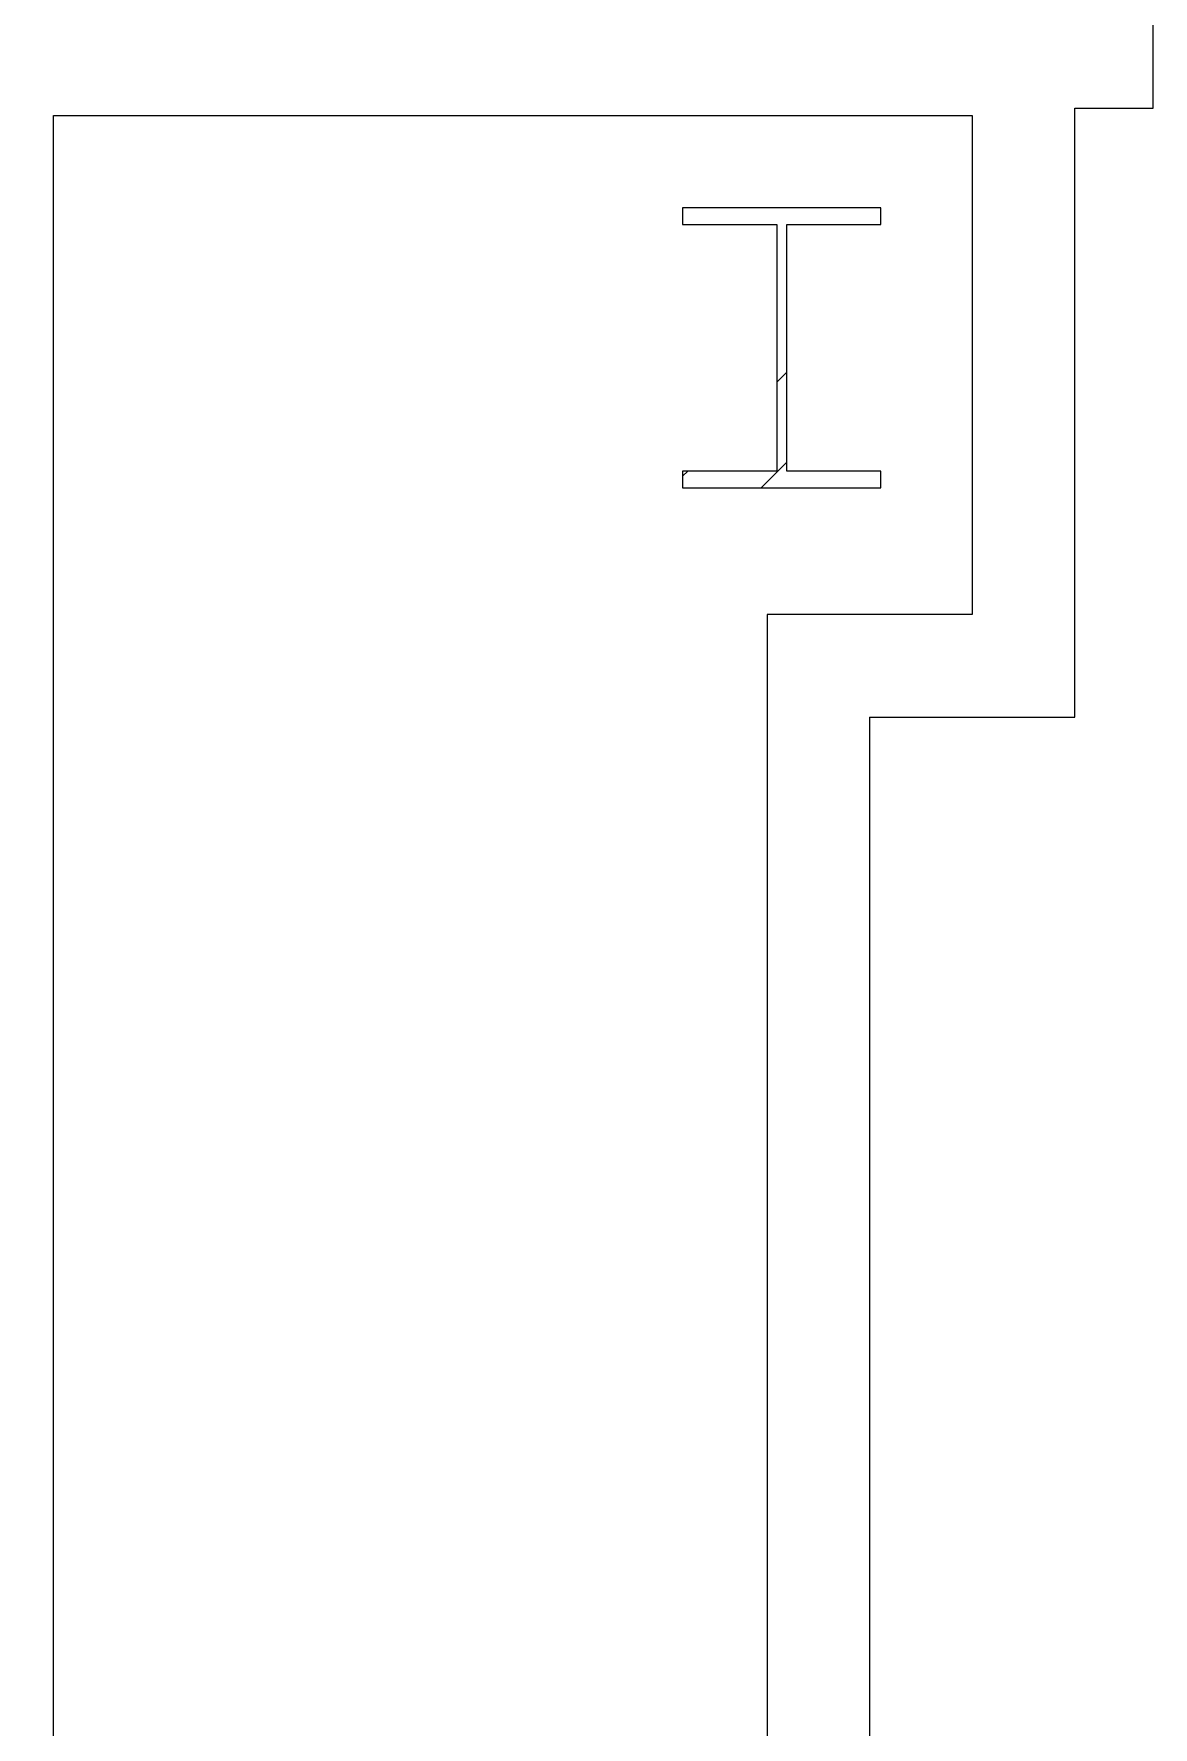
# Model space of a CAD drawing. Header units: inches. Extents: x -60 to 5673, y -29 to 4299.
# Drawn here: x 1954.8 to 2012.1, y 3292.6 to 3379.1 of the extents above; entities that cross this region are included whole.
import ezdxf

# ---------------------------------------------------------------- set-up
doc = ezdxf.new("R2010")
doc.units = ezdxf.units.IN
doc.header["$LTSCALE"] = 96
doc.header["$MEASUREMENT"] = 0
doc.layers.add('A-COLS', color=5, linetype='Continuous')
doc.layers.add('A-WALL-FULL', color=6, linetype='Continuous')
doc.layers.add('AE-113$0$A-WALL-PATT', color=2, linetype='Continuous', lineweight=9)
pattern_1 = [(0, (0, 0), (30.72, 7.68), [1.267, -21.773, 1.267, -21.773, -122.88]), (0, (0, 0), (30.72, 7.68), [-46.08, 1.267, -44.813, 1.267, -21.773, -53.76]), (0, (0, 0), (30.72, 7.68), [-115.2, 1.267, -14.093, 1.267, -37.133]), (120, (11.52, 3.84), (-22.011075, 22.7643), [1.267, -21.773, 1.267, -21.773, -122.88]), (120, (11.52, 3.84), (-22.011075, 22.7643), [-46.08, 1.267, -44.813, 1.267, -21.773, -53.76]), (120, (11.52, 3.84), (-22.011075, 22.7643), [-115.2, 1.267, -14.093, 1.267, -37.133]), (240, (15.36, 19.2), (-8.708925, -30.4443), [1.267, -21.773, 1.267, -21.773, -122.88]), (240, (15.36, 19.2), (-8.708925, -30.4443), [-46.08, 1.267, -44.813, 1.267, -21.773, -53.76]), (240, (15.36, 19.2), (-8.708925, -30.4443), [-115.2, 1.267, -14.093, 1.267, -37.133])]

msp = doc.modelspace()

# ---------------------------------------------------------------- hatches: boundary and pattern name
at = {"layer": 'A-COLS'}
h = msp.add_hatch(dxfattribs=at)
h.set_pattern_fill('FP_35', color=256, style=0, pattern_type=2)
h.set_pattern_definition([(45, (-0.0003, 0.0002), (-9.503515, 9.503515), []), (45, (-0.0003, 14.4), (-9.503515, 9.503515), [])])
h.paths.add_polyline_path([(1990.525, 3355.923), (1998.142, 3355.923), (1998.142, 3356.778), (1993.334, 3356.778), (1993.334, 3369.376), (1998.142, 3369.376), (1998.142, 3370.231), (1988.013, 3370.231), (1988.013, 3369.376), (1992.822, 3369.376), (1992.822, 3356.778), (1988.013, 3356.778), (1988.013, 3355.923)], flags=0)
at = {"layer": 'AE-113$0$A-WALL-PATT', "lineweight": 9}
h = msp.add_hatch(dxfattribs=at)
h.set_pattern_fill('FP_1', color=256, style=0, pattern_type=2)
h.set_pattern_definition(pattern_1)
h.paths.add_polyline_path([(2007.453, 3344.202), (2008.078, 3344.202), (2008.078, 3379.577), (2007.453, 3379.577), (2007.453, 3344.827)], flags=0)
h = msp.add_hatch(dxfattribs=at)
h.set_pattern_fill('FP_125', color=256, angle=-270, style=0, pattern_type=2)
h.set_pattern_definition([(270, (153807.04, -75728.76), (120, 6e-13), [96, 0, 0, 0]), (270, (153807.04, -75741.25), (120, 6e-13), [96, 0, 0, 0]), (270, (153807.04, -75743.25), (120, 6e-13), [96, 0, 0, 0]), (270, (153807.04, -75745.25), (120, 6e-13), [96, 0, 0, 0]), (270, (153807.04, -75747.25), (120, 6e-13), [96, 0, 0, 0]), (270, (153807.04, -75749.25), (120, 6e-13), [96, 0, 0, 0]), (270, (153807.04, -75751.25), (120, 6e-13), [96, 0, 0, 0]), (270, (153807.04, -75742.25), (120, 6e-13), [96, 0, 0, 0]), (270, (153807.04, -75744.25), (120, 6e-13), [96, 0, 0, 0]), (270, (153807.04, -75746.25), (120, 6e-13), [96, 0, 0, 0]), (270, (153807.04, -75748.25), (120, 6e-13), [96, 0, 0, 0]), (270, (153807.04, -75750.25), (120, 6e-13), [96, 0, 0, 0]), (270, (153807.04, -75752.25), (120, 6e-13), [96, 0, 0, 0]), (270, (153807.04, -75741.76), (120, 6e-13), [96, 0, 0, 0]), (270, (153807.04, -75743.76), (120, 6e-13), [96, 0, 0, 0]), (270, (153807.04, -75745.76), (120, 6e-13), [96, 0, 0, 0]), (270, (153807.04, -75747.76), (120, 6e-13), [96, 0, 0, 0]), (270, (153807.04, -75749.76), (120, 6e-13), [96, 0, 0, 0]), (270, (153807.04, -75751.76), (120, 6e-13), [96, 0, 0, 0]), (270, (153807.04, -75740.76), (120, 6e-13), [96, 0, 0, 0]), (270, (153807.04, -75742.76), (120, 6e-13), [96, 0, 0, 0]), (270, (153807.04, -75744.76), (120, 6e-13), [96, 0, 0, 0]), (270, (153807.04, -75746.76), (120, 6e-13), [96, 0, 0, 0]), (270, (153807.04, -75748.76), (120, 6e-13), [96, 0, 0, 0]), (270, (153807.04, -75750.76), (120, 6e-13), [96, 0, 0, 0]), (270, (153807.04, -75752.76), (120, 6e-13), [96, 0, 0, 0]), (270, (153807.04, -75765.25), (120, 6e-13), [96, 0, 0, 0]), (270, (153807.04, -75767.25), (120, 6e-13), [96, 0, 0, 0]), (270, (153807.04, -75769.25), (120, 6e-13), [96, 0, 0, 0]), (270, (153807.04, -75771.25), (120, 6e-13), [96, 0, 0, 0]), (270, (153807.04, -75773.25), (120, 6e-13), [96, 0, 0, 0]), (270, (153807.04, -75775.25), (120, 6e-13), [96, 0, 0, 0]), (270, (153807.04, -75789.25), (120, 6e-13), [96, 0, 0, 0]), (270, (153807.04, -75791.25), (120, 6e-13), [96, 0, 0, 0]), (270, (153807.04, -75793.25), (120, 6e-13), [96, 0, 0, 0]), (270, (153807.04, -75795.25), (120, 6e-13), [96, 0, 0, 0]), (270, (153807.04, -75797.25), (120, 6e-13), [96, 0, 0, 0]), (270, (153807.04, -75799.25), (120, 6e-13), [96, 0, 0, 0]), (270, (153807.04, -75801.25), (120, 6e-13), [96, 0, 0, 0]), (270, (153807.04, -75803.25), (120, 6e-13), [96, 0, 0, 0]), (270, (153807.04, -75805.25), (120, 6e-13), [96, 0, 0, 0]), (270, (153807.04, -75807.25), (120, 6e-13), [96, 0, 0, 0]), (270, (153807.04, -75809.25), (120, 6e-13), [96, 0, 0, 0]), (270, (153807.04, -75811.25), (120, 6e-13), [96, 0, 0, 0]), (270, (153807.04, -75813.25), (120, 6e-13), [96, 0, 0, 0]), (270, (153807.04, -75815.25), (120, 6e-13), [96, 0, 0, 0]), (270, (153807.04, -75817.25), (120, 6e-13), [96, 0, 0, 0]), (270, (153807.04, -75819.25), (120, 6e-13), [96, 0, 0, 0]), (270, (153807.04, -75821.25), (120, 6e-13), [96, 0, 0, 0]), (270, (153807.04, -75823.25), (120, 6e-13), [96, 0, 0, 0]), (270, (153807.04, -75825.25), (120, 6e-13), [96, 0, 0, 0]), (270, (153807.04, -75827.25), (120, 6e-13), [96, 0, 0, 0]), (270, (153807.04, -75829.25), (120, 6e-13), [96, 0, 0, 0]), (270, (153807.04, -75831.25), (120, 6e-13), [96, 0, 0, 0]), (270, (153807.04, -75833.25), (120, 6e-13), [96, 0, 0, 0]), (270, (153807.04, -75835.25), (120, 6e-13), [96, 0, 0, 0]), (270, (153807.04, -75837.25), (120, 6e-13), [96, 0, 0, 0]), (270, (153807.04, -75839.25), (120, 6e-13), [96, 0, 0, 0]), (270, (153807.04, -75841.25), (120, 6e-13), [96, 0, 0, 0]), (270, (153807.04, -75843.25), (120, 6e-13), [96, 0, 0, 0]), (270, (153807.04, -75845.25), (120, 6e-13), [96, 0, 0, 0]), (270, (153807.04, -75847.25), (120, 6e-13), [96, 0, 0, 0]), (270, (153807.04, -75766.25), (120, 6e-13), [96, 0, 0, 0]), (270, (153807.04, -75768.25), (120, 6e-13), [96, 0, 0, 0]), (270, (153807.04, -75770.25), (120, 6e-13), [96, 0, 0, 0]), (270, (153807.04, -75772.25), (120, 6e-13), [96, 0, 0, 0]), (270, (153807.04, -75774.25), (120, 6e-13), [96, 0, 0, 0]), (270, (153807.04, -75776.25), (120, 6e-13), [96, 0, 0, 0]), (270, (153807.04, -75790.25), (120, 6e-13), [96, 0, 0, 0]), (270, (153807.04, -75792.25), (120, 6e-13), [96, 0, 0, 0]), (270, (153807.04, -75794.25), (120, 6e-13), [96, 0, 0, 0]), (270, (153807.04, -75796.25), (120, 6e-13), [96, 0, 0, 0]), (270, (153807.04, -75798.25), (120, 6e-13), [96, 0, 0, 0]), (270, (153807.04, -75800.25), (120, 6e-13), [96, 0, 0, 0]), (270, (153807.04, -75802.25), (120, 6e-13), [96, 0, 0, 0]), (270, (153807.04, -75804.25), (120, 6e-13), [96, 0, 0, 0]), (270, (153807.04, -75806.25), (120, 6e-13), [96, 0, 0, 0]), (270, (153807.04, -75808.25), (120, 6e-13), [96, 0, 0, 0]), (270, (153807.04, -75810.25), (120, 6e-13), [96, 0, 0, 0]), (270, (153807.04, -75812.25), (120, 6e-13), [96, 0, 0, 0]), (270, (153807.04, -75814.25), (120, 6e-13), [96, 0, 0, 0]), (270, (153807.04, -75816.25), (120, 6e-13), [96, 0, 0, 0]), (270, (153807.04, -75818.25), (120, 6e-13), [96, 0, 0, 0]), (270, (153807.04, -75820.25), (120, 6e-13), [96, 0, 0, 0]), (270, (153807.04, -75822.25), (120, 6e-13), [96, 0, 0, 0]), (270, (153807.04, -75824.25), (120, 6e-13), [96, 0, 0, 0]), (270, (153807.04, -75826.25), (120, 6e-13), [96, 0, 0, 0]), (270, (153807.04, -75828.25), (120, 6e-13), [96, 0, 0, 0]), (270, (153807.04, -75830.25), (120, 6e-13), [96, 0, 0, 0]), (270, (153807.04, -75832.25), (120, 6e-13), [96, 0, 0, 0]), (270, (153807.04, -75834.25), (120, 6e-13), [96, 0, 0, 0]), (270, (153807.04, -75836.25), (120, 6e-13), [96, 0, 0, 0]), (270, (153807.04, -75838.25), (120, 6e-13), [96, 0, 0, 0]), (270, (153807.04, -75840.25), (120, 6e-13), [96, 0, 0, 0]), (270, (153807.04, -75842.25), (120, 6e-13), [96, 0, 0, 0]), (270, (153807.04, -75844.25), (120, 6e-13), [96, 0, 0, 0]), (270, (153807.04, -75846.25), (120, 6e-13), [96, 0, 0, 0]), (270, (153807.04, -75848.25), (120, 6e-13), [96, 0, 0, 0]), (270, (153807.04, -75765.76), (120, 6e-13), [96, 0, 0, 0]), (270, (153807.04, -75767.76), (120, 6e-13), [96, 0, 0, 0]), (270, (153807.04, -75769.76), (120, 6e-13), [96, 0, 0, 0]), (270, (153807.04, -75771.76), (120, 6e-13), [96, 0, 0, 0]), (270, (153807.04, -75773.76), (120, 6e-13), [96, 0, 0, 0]), (270, (153807.04, -75775.76), (120, 6e-13), [96, 0, 0, 0]), (270, (153807.04, -75789.76), (120, 6e-13), [96, 0, 0, 0]), (270, (153807.04, -75791.76), (120, 6e-13), [96, 0, 0, 0]), (270, (153807.04, -75793.76), (120, 6e-13), [96, 0, 0, 0]), (270, (153807.04, -75795.76), (120, 6e-13), [96, 0, 0, 0]), (270, (153807.04, -75797.76), (120, 6e-13), [96, 0, 0, 0]), (270, (153807.04, -75799.76), (120, 6e-13), [96, 0, 0, 0]), (270, (153807.04, -75801.76), (120, 6e-13), [96, 0, 0, 0]), (270, (153807.04, -75803.76), (120, 6e-13), [96, 0, 0, 0]), (270, (153807.04, -75805.76), (120, 6e-13), [96, 0, 0, 0]), (270, (153807.04, -75807.76), (120, 6e-13), [96, 0, 0, 0]), (270, (153807.04, -75809.76), (120, 6e-13), [96, 0, 0, 0]), (270, (153807.04, -75811.76), (120, 6e-13), [96, 0, 0, 0]), (270, (153807.04, -75813.76), (120, 6e-13), [96, 0, 0, 0]), (270, (153807.04, -75815.76), (120, 6e-13), [96, 0, 0, 0]), (270, (153807.04, -75817.76), (120, 6e-13), [96, 0, 0, 0]), (270, (153807.04, -75819.76), (120, 6e-13), [96, 0, 0, 0]), (270, (153807.04, -75821.76), (120, 6e-13), [96, 0, 0, 0]), (270, (153807.04, -75823.76), (120, 6e-13), [96, 0, 0, 0]), (270, (153807.04, -75825.76), (120, 6e-13), [96, 0, 0, 0]), (270, (153807.04, -75827.76), (120, 6e-13), [96, 0, 0, 0]), (270, (153807.04, -75829.76), (120, 6e-13), [96, 0, 0, 0]), (270, (153807.04, -75831.76), (120, 6e-13), [96, 0, 0, 0]), (270, (153807.04, -75833.76), (120, 6e-13), [96, 0, 0, 0]), (270, (153807.04, -75835.76), (120, 6e-13), [96, 0, 0, 0]), (270, (153807.04, -75837.76), (120, 6e-13), [96, 0, 0, 0]), (270, (153807.04, -75839.76), (120, 6e-13), [96, 0, 0, 0]), (270, (153807.04, -75841.76), (120, 6e-13), [96, 0, 0, 0]), (270, (153807.04, -75843.76), (120, 6e-13), [96, 0, 0, 0]), (270, (153807.04, -75845.76), (120, 6e-13), [96, 0, 0, 0]), (270, (153807.04, -75847.76), (120, 6e-13), [96, 0, 0, 0]), (270, (153807.04, -75764.76), (120, 6e-13), [96, 0, 0, 0]), (270, (153807.04, -75766.76), (120, 6e-13), [96, 0, 0, 0]), (270, (153807.04, -75768.76), (120, 6e-13), [96, 0, 0, 0]), (270, (153807.04, -75770.76), (120, 6e-13), [96, 0, 0, 0]), (270, (153807.04, -75772.76), (120, 6e-13), [96, 0, 0, 0]), (270, (153807.04, -75774.76), (120, 6e-13), [96, 0, 0, 0]), (270, (153807.04, -75776.76), (120, 6e-13), [96, 0, 0, 0]), (270, (153807.04, -75788.76), (120, 6e-13), [96, 0, 0, 0]), (270, (153807.04, -75790.76), (120, 6e-13), [96, 0, 0, 0]), (270, (153807.04, -75792.76), (120, 6e-13), [96, 0, 0, 0]), (270, (153807.04, -75794.76), (120, 6e-13), [96, 0, 0, 0]), (270, (153807.04, -75796.76), (120, 6e-13), [96, 0, 0, 0]), (270, (153807.04, -75798.76), (120, 6e-13), [96, 0, 0, 0]), (270, (153807.04, -75800.76), (120, 6e-13), [96, 0, 0, 0]), (270, (153807.04, -75802.76), (120, 6e-13), [96, 0, 0, 0]), (270, (153807.04, -75804.76), (120, 6e-13), [96, 0, 0, 0]), (270, (153807.04, -75806.76), (120, 6e-13), [96, 0, 0, 0]), (270, (153807.04, -75808.76), (120, 6e-13), [96, 0, 0, 0]), (270, (153807.04, -75810.76), (120, 6e-13), [96, 0, 0, 0]), (270, (153807.04, -75812.76), (120, 6e-13), [96, 0, 0, 0]), (270, (153807.04, -75814.76), (120, 6e-13), [96, 0, 0, 0]), (270, (153807.04, -75816.76), (120, 6e-13), [96, 0, 0, 0]), (270, (153807.04, -75818.76), (120, 6e-13), [96, 0, 0, 0]), (270, (153807.04, -75820.76), (120, 6e-13), [96, 0, 0, 0]), (270, (153807.04, -75822.76), (120, 6e-13), [96, 0, 0, 0]), (270, (153807.04, -75824.76), (120, 6e-13), [96, 0, 0, 0]), (270, (153807.04, -75826.76), (120, 6e-13), [96, 0, 0, 0]), (270, (153807.04, -75828.76), (120, 6e-13), [96, 0, 0, 0]), (270, (153807.04, -75830.76), (120, 6e-13), [96, 0, 0, 0]), (270, (153807.04, -75832.76), (120, 6e-13), [96, 0, 0, 0]), (270, (153807.04, -75834.76), (120, 6e-13), [96, 0, 0, 0]), (270, (153807.04, -75836.76), (120, 6e-13), [96, 0, 0, 0]), (270, (153807.04, -75752.76), (120, 6e-13), [96, 0, 0, 0]), (270, (153807.04, -75838.76), (120, 6e-13), [96, 0, 0, 0]), (270, (153807.04, -75840.76), (120, 6e-13), [96, 0, 0, 0]), (270, (153807.04, -75842.76), (120, 6e-13), [96, 0, 0, 0]), (270, (153807.04, -75844.76), (120, 6e-13), [96, 0, 0, 0]), (270, (153807.04, -75846.76), (120, 6e-13), [96, 0, 0, 0]), (270, (153807.04, -75848.76), (120, 6e-13), [96, 0, 0, 0])])
h.paths.add_polyline_path([(2003.828, 3375.952), (2006.828, 3375.952), (2006.828, 3378.952), (1954.828, 3378.952), (1954.828, 3375.952), (1990.525, 3375.952)], flags=0)
h = msp.add_hatch(dxfattribs=at)
h.set_pattern_fill('FP_1', color=256, style=0, pattern_type=2)
h.set_pattern_definition(pattern_1)
h.paths.add_polyline_path([(2006.828, 3344.827), (2007.453, 3344.827), (2007.453, 3378.952), (2006.828, 3378.952), (2006.828, 3345.452)], flags=0)
h = msp.add_hatch(dxfattribs=at)
h.set_pattern_fill('FP_133', color=256, angle=90, style=0, pattern_type=2)
h.set_pattern_definition([(180, (-81070.29, -155179.16), (-1e-14, -120), [96, 0, 0, 0]), (180, (-81082.78, -155179.16), (-1e-14, -120), [96, 0, 0, 0]), (180, (-81084.78, -155179.16), (-1e-14, -120), [96, 0, 0, 0]), (180, (-81086.78, -155179.16), (-1e-14, -120), [96, 0, 0, 0]), (180, (-81088.78, -155179.16), (-1e-14, -120), [96, 0, 0, 0]), (180, (-81090.78, -155179.16), (-1e-14, -120), [96, 0, 0, 0]), (180, (-81092.78, -155179.16), (-1e-14, -120), [96, 0, 0, 0]), (180, (-81083.78, -155179.16), (-1e-14, -120), [96, 0, 0, 0]), (180, (-81085.78, -155179.16), (-1e-14, -120), [96, 0, 0, 0]), (180, (-81087.78, -155179.16), (-1e-14, -120), [96, 0, 0, 0]), (180, (-81089.78, -155179.16), (-1e-14, -120), [96, 0, 0, 0]), (180, (-81091.78, -155179.16), (-1e-14, -120), [96, 0, 0, 0]), (180, (-81093.78, -155179.16), (-1e-14, -120), [96, 0, 0, 0]), (180, (-81083.29, -155179.16), (-1e-14, -120), [96, 0, 0, 0]), (180, (-81085.29, -155179.16), (-1e-14, -120), [96, 0, 0, 0]), (180, (-81087.29, -155179.16), (-1e-14, -120), [96, 0, 0, 0]), (180, (-81089.29, -155179.16), (-1e-14, -120), [96, 0, 0, 0]), (180, (-81091.29, -155179.16), (-1e-14, -120), [96, 0, 0, 0]), (180, (-81093.29, -155179.16), (-1e-14, -120), [96, 0, 0, 0]), (180, (-81082.29, -155179.16), (-1e-14, -120), [96, 0, 0, 0]), (180, (-81084.29, -155179.16), (-1e-14, -120), [96, 0, 0, 0]), (180, (-81086.29, -155179.16), (-1e-14, -120), [96, 0, 0, 0]), (180, (-81088.29, -155179.16), (-1e-14, -120), [96, 0, 0, 0]), (180, (-81090.29, -155179.16), (-1e-14, -120), [96, 0, 0, 0]), (180, (-81092.29, -155179.16), (-1e-14, -120), [96, 0, 0, 0]), (180, (-81094.29, -155179.16), (-1e-14, -120), [96, 0, 0, 0]), (180, (-81106.78, -155179.16), (-1e-14, -120), [96, 0, 0, 0]), (180, (-81108.78, -155179.16), (-1e-14, -120), [96, 0, 0, 0]), (180, (-81110.78, -155179.16), (-1e-14, -120), [96, 0, 0, 0]), (180, (-81112.78, -155179.16), (-1e-14, -120), [96, 0, 0, 0]), (180, (-81114.78, -155179.16), (-1e-14, -120), [96, 0, 0, 0]), (180, (-81116.78, -155179.16), (-1e-14, -120), [96, 0, 0, 0]), (180, (-81130.78, -155179.16), (-1e-14, -120), [96, 0, 0, 0]), (180, (-81132.78, -155179.16), (-1e-14, -120), [96, 0, 0, 0]), (180, (-81134.78, -155179.16), (-1e-14, -120), [96, 0, 0, 0]), (180, (-81136.78, -155179.16), (-1e-14, -120), [96, 0, 0, 0]), (180, (-81138.78, -155179.16), (-1e-14, -120), [96, 0, 0, 0]), (180, (-81140.78, -155179.16), (-1e-14, -120), [96, 0, 0, 0]), (180, (-81142.78, -155179.16), (-1e-14, -120), [96, 0, 0, 0]), (180, (-81144.78, -155179.16), (-1e-14, -120), [96, 0, 0, 0]), (180, (-81146.78, -155179.16), (-1e-14, -120), [96, 0, 0, 0]), (180, (-81148.78, -155179.16), (-1e-14, -120), [96, 0, 0, 0]), (180, (-81150.78, -155179.16), (-1e-14, -120), [96, 0, 0, 0]), (180, (-81152.78, -155179.16), (-1e-14, -120), [96, 0, 0, 0]), (180, (-81154.78, -155179.16), (-1e-14, -120), [96, 0, 0, 0]), (180, (-81156.78, -155179.16), (-1e-14, -120), [96, 0, 0, 0]), (180, (-81158.78, -155179.16), (-1e-14, -120), [96, 0, 0, 0]), (180, (-81160.78, -155179.16), (-1e-14, -120), [96, 0, 0, 0]), (180, (-81162.78, -155179.16), (-1e-14, -120), [96, 0, 0, 0]), (180, (-81164.78, -155179.16), (-1e-14, -120), [96, 0, 0, 0]), (180, (-81166.78, -155179.16), (-1e-14, -120), [96, 0, 0, 0]), (180, (-81168.78, -155179.16), (-1e-14, -120), [96, 0, 0, 0]), (180, (-81170.78, -155179.16), (-1e-14, -120), [96, 0, 0, 0]), (180, (-81172.78, -155179.16), (-1e-14, -120), [96, 0, 0, 0]), (180, (-81174.78, -155179.16), (-1e-14, -120), [96, 0, 0, 0]), (180, (-81176.78, -155179.16), (-1e-14, -120), [96, 0, 0, 0]), (180, (-81178.78, -155179.16), (-1e-14, -120), [96, 0, 0, 0]), (180, (-81180.78, -155179.16), (-1e-14, -120), [96, 0, 0, 0]), (180, (-81182.78, -155179.16), (-1e-14, -120), [96, 0, 0, 0]), (180, (-81184.78, -155179.16), (-1e-14, -120), [96, 0, 0, 0]), (180, (-81186.78, -155179.16), (-1e-14, -120), [96, 0, 0, 0]), (180, (-81188.78, -155179.16), (-1e-14, -120), [96, 0, 0, 0]), (180, (-81107.78, -155179.16), (-1e-14, -120), [96, 0, 0, 0]), (180, (-81109.78, -155179.16), (-1e-14, -120), [96, 0, 0, 0]), (180, (-81111.78, -155179.16), (-1e-14, -120), [96, 0, 0, 0]), (180, (-81113.78, -155179.16), (-1e-14, -120), [96, 0, 0, 0]), (180, (-81115.78, -155179.16), (-1e-14, -120), [96, 0, 0, 0]), (180, (-81117.78, -155179.16), (-1e-14, -120), [96, 0, 0, 0]), (180, (-81131.78, -155179.16), (-1e-14, -120), [96, 0, 0, 0]), (180, (-81133.78, -155179.16), (-1e-14, -120), [96, 0, 0, 0]), (180, (-81135.78, -155179.16), (-1e-14, -120), [96, 0, 0, 0]), (180, (-81137.78, -155179.16), (-1e-14, -120), [96, 0, 0, 0]), (180, (-81139.78, -155179.16), (-1e-14, -120), [96, 0, 0, 0]), (180, (-81141.78, -155179.16), (-1e-14, -120), [96, 0, 0, 0]), (180, (-81143.78, -155179.16), (-1e-14, -120), [96, 0, 0, 0]), (180, (-81145.78, -155179.16), (-1e-14, -120), [96, 0, 0, 0]), (180, (-81147.78, -155179.16), (-1e-14, -120), [96, 0, 0, 0]), (180, (-81149.78, -155179.16), (-1e-14, -120), [96, 0, 0, 0]), (180, (-81151.78, -155179.16), (-1e-14, -120), [96, 0, 0, 0]), (180, (-81153.78, -155179.16), (-1e-14, -120), [96, 0, 0, 0]), (180, (-81155.78, -155179.16), (-1e-14, -120), [96, 0, 0, 0]), (180, (-81157.78, -155179.16), (-1e-14, -120), [96, 0, 0, 0]), (180, (-81159.78, -155179.16), (-1e-14, -120), [96, 0, 0, 0]), (180, (-81161.78, -155179.16), (-1e-14, -120), [96, 0, 0, 0]), (180, (-81163.78, -155179.16), (-1e-14, -120), [96, 0, 0, 0]), (180, (-81165.78, -155179.16), (-1e-14, -120), [96, 0, 0, 0]), (180, (-81167.78, -155179.16), (-1e-14, -120), [96, 0, 0, 0]), (180, (-81169.78, -155179.16), (-1e-14, -120), [96, 0, 0, 0]), (180, (-81171.78, -155179.16), (-1e-14, -120), [96, 0, 0, 0]), (180, (-81173.78, -155179.16), (-1e-14, -120), [96, 0, 0, 0]), (180, (-81175.78, -155179.16), (-1e-14, -120), [96, 0, 0, 0]), (180, (-81177.78, -155179.16), (-1e-14, -120), [96, 0, 0, 0]), (180, (-81179.78, -155179.16), (-1e-14, -120), [96, 0, 0, 0]), (180, (-81181.78, -155179.16), (-1e-14, -120), [96, 0, 0, 0]), (180, (-81183.78, -155179.16), (-1e-14, -120), [96, 0, 0, 0]), (180, (-81185.78, -155179.16), (-1e-14, -120), [96, 0, 0, 0]), (180, (-81187.78, -155179.16), (-1e-14, -120), [96, 0, 0, 0]), (180, (-81189.78, -155179.16), (-1e-14, -120), [96, 0, 0, 0]), (180, (-81107.29, -155179.16), (-1e-14, -120), [96, 0, 0, 0]), (180, (-81109.29, -155179.16), (-1e-14, -120), [96, 0, 0, 0]), (180, (-81111.29, -155179.16), (-1e-14, -120), [96, 0, 0, 0]), (180, (-81113.29, -155179.16), (-1e-14, -120), [96, 0, 0, 0]), (180, (-81115.29, -155179.16), (-1e-14, -120), [96, 0, 0, 0]), (180, (-81117.29, -155179.16), (-1e-14, -120), [96, 0, 0, 0]), (180, (-81131.29, -155179.16), (-1e-14, -120), [96, 0, 0, 0]), (180, (-81133.29, -155179.16), (-1e-14, -120), [96, 0, 0, 0]), (180, (-81135.29, -155179.16), (-1e-14, -120), [96, 0, 0, 0]), (180, (-81137.29, -155179.16), (-1e-14, -120), [96, 0, 0, 0]), (180, (-81139.29, -155179.16), (-1e-14, -120), [96, 0, 0, 0]), (180, (-81141.29, -155179.16), (-1e-14, -120), [96, 0, 0, 0]), (180, (-81143.29, -155179.16), (-1e-14, -120), [96, 0, 0, 0]), (180, (-81145.29, -155179.16), (-1e-14, -120), [96, 0, 0, 0]), (180, (-81147.29, -155179.16), (-1e-14, -120), [96, 0, 0, 0]), (180, (-81149.29, -155179.16), (-1e-14, -120), [96, 0, 0, 0]), (180, (-81151.29, -155179.16), (-1e-14, -120), [96, 0, 0, 0]), (180, (-81153.29, -155179.16), (-1e-14, -120), [96, 0, 0, 0]), (180, (-81155.29, -155179.16), (-1e-14, -120), [96, 0, 0, 0]), (180, (-81157.29, -155179.16), (-1e-14, -120), [96, 0, 0, 0]), (180, (-81159.29, -155179.16), (-1e-14, -120), [96, 0, 0, 0]), (180, (-81161.29, -155179.16), (-1e-14, -120), [96, 0, 0, 0]), (180, (-81163.29, -155179.16), (-1e-14, -120), [96, 0, 0, 0]), (180, (-81165.29, -155179.16), (-1e-14, -120), [96, 0, 0, 0]), (180, (-81167.29, -155179.16), (-1e-14, -120), [96, 0, 0, 0]), (180, (-81169.29, -155179.16), (-1e-14, -120), [96, 0, 0, 0]), (180, (-81171.29, -155179.16), (-1e-14, -120), [96, 0, 0, 0]), (180, (-81173.29, -155179.16), (-1e-14, -120), [96, 0, 0, 0]), (180, (-81175.29, -155179.16), (-1e-14, -120), [96, 0, 0, 0]), (180, (-81177.29, -155179.16), (-1e-14, -120), [96, 0, 0, 0]), (180, (-81179.29, -155179.16), (-1e-14, -120), [96, 0, 0, 0]), (180, (-81181.29, -155179.16), (-1e-14, -120), [96, 0, 0, 0]), (180, (-81183.29, -155179.16), (-1e-14, -120), [96, 0, 0, 0]), (180, (-81185.29, -155179.16), (-1e-14, -120), [96, 0, 0, 0]), (180, (-81187.29, -155179.16), (-1e-14, -120), [96, 0, 0, 0]), (180, (-81189.29, -155179.16), (-1e-14, -120), [96, 0, 0, 0]), (180, (-81106.29, -155179.16), (-1e-14, -120), [96, 0, 0, 0]), (180, (-81108.29, -155179.16), (-1e-14, -120), [96, 0, 0, 0]), (180, (-81110.29, -155179.16), (-1e-14, -120), [96, 0, 0, 0]), (180, (-81112.29, -155179.16), (-1e-14, -120), [96, 0, 0, 0]), (180, (-81114.29, -155179.16), (-1e-14, -120), [96, 0, 0, 0]), (180, (-81116.29, -155179.16), (-1e-14, -120), [96, 0, 0, 0]), (180, (-81118.29, -155179.16), (-1e-14, -120), [96, 0, 0, 0]), (180, (-81130.29, -155179.16), (-1e-14, -120), [96, 0, 0, 0]), (180, (-81132.29, -155179.16), (-1e-14, -120), [96, 0, 0, 0]), (180, (-81134.29, -155179.16), (-1e-14, -120), [96, 0, 0, 0]), (180, (-81136.29, -155179.16), (-1e-14, -120), [96, 0, 0, 0]), (180, (-81138.29, -155179.16), (-1e-14, -120), [96, 0, 0, 0]), (180, (-81140.29, -155179.16), (-1e-14, -120), [96, 0, 0, 0]), (180, (-81142.29, -155179.16), (-1e-14, -120), [96, 0, 0, 0]), (180, (-81144.29, -155179.16), (-1e-14, -120), [96, 0, 0, 0]), (180, (-81146.29, -155179.16), (-1e-14, -120), [96, 0, 0, 0]), (180, (-81148.29, -155179.16), (-1e-14, -120), [96, 0, 0, 0]), (180, (-81150.29, -155179.16), (-1e-14, -120), [96, 0, 0, 0]), (180, (-81152.29, -155179.16), (-1e-14, -120), [96, 0, 0, 0]), (180, (-81154.29, -155179.16), (-1e-14, -120), [96, 0, 0, 0]), (180, (-81156.29, -155179.16), (-1e-14, -120), [96, 0, 0, 0]), (180, (-81158.29, -155179.16), (-1e-14, -120), [96, 0, 0, 0]), (180, (-81160.29, -155179.16), (-1e-14, -120), [96, 0, 0, 0]), (180, (-81162.29, -155179.16), (-1e-14, -120), [96, 0, 0, 0]), (180, (-81164.29, -155179.16), (-1e-14, -120), [96, 0, 0, 0]), (180, (-81166.29, -155179.16), (-1e-14, -120), [96, 0, 0, 0]), (180, (-81168.29, -155179.16), (-1e-14, -120), [96, 0, 0, 0]), (180, (-81170.29, -155179.16), (-1e-14, -120), [96, 0, 0, 0]), (180, (-81172.29, -155179.16), (-1e-14, -120), [96, 0, 0, 0]), (180, (-81174.29, -155179.16), (-1e-14, -120), [96, 0, 0, 0]), (180, (-81176.29, -155179.16), (-1e-14, -120), [96, 0, 0, 0]), (180, (-81178.29, -155179.16), (-1e-14, -120), [96, 0, 0, 0]), (180, (-81094.29, -155179.16), (-1e-14, -120), [96, 0, 0, 0]), (180, (-81180.29, -155179.16), (-1e-14, -120), [96, 0, 0, 0]), (180, (-81182.29, -155179.16), (-1e-14, -120), [96, 0, 0, 0]), (180, (-81184.29, -155179.16), (-1e-14, -120), [96, 0, 0, 0]), (180, (-81186.29, -155179.16), (-1e-14, -120), [96, 0, 0, 0]), (180, (-81188.29, -155179.16), (-1e-14, -120), [96, 0, 0, 0]), (180, (-81190.29, -155179.16), (-1e-14, -120), [96, 0, 0, 0])])
h.paths.add_polyline_path([(2006.828, 3345.452), (2006.828, 3375.952), (2003.828, 3375.952), (2003.828, 3345.452)], flags=0)
h = msp.add_hatch(dxfattribs=at)
h.set_pattern_fill('FP_97', color=256, style=0, pattern_type=2)
h.set_pattern_definition([(0, (0, 0), (15.36, 3.84), [1.267, -10.253, 1.267, -10.253, -61.44]), (0, (0, 0), (15.36, 3.84), [-23.04, 1.267, -21.773, 1.267, -10.253, -26.88]), (0, (0, 0), (15.36, 3.84), [-57.6, 1.267, -6.413, 1.267, -17.933]), (120, (5.76, 1.92), (-11.0055376, 11.3821502), [1.267, -10.253, 1.267, -10.253, -61.44]), (120, (5.76, 1.92), (-11.0055376, 11.3821502), [-23.04, 1.267, -21.773, 1.267, -10.253, -26.88]), (120, (5.76, 1.92), (-11.0055376, 11.3821502), [-57.6, 1.267, -6.413, 1.267, -17.933]), (240, (7.68, 9.6), (-4.3544624, -15.2221502), [1.267, -10.253, 1.267, -10.253, -61.44]), (240, (7.68, 9.6), (-4.3544624, -15.2221502), [-23.04, 1.267, -21.773, 1.267, -10.253, -26.88]), (240, (7.68, 9.6), (-4.3544624, -15.2221502), [-57.6, 1.267, -6.413, 1.267, -17.933])])
h.paths.add_polyline_path([(2003.828, 3348.452), (2003.828, 3374.952), (2002.828, 3374.952), (2002.828, 3348.452)], flags=0)
h = msp.add_hatch(dxfattribs=at)
h.set_pattern_fill('FP_134', color=256, angle=90, style=0, pattern_type=2)
h.set_pattern_definition([(90, (-160531.44, 79708.29), (-120, -2e-13), [96, 0, 0, 0]), (90, (-160531.44, 79720.78), (-120, -2e-13), [96, 0, 0, 0]), (90, (-160531.44, 79722.78), (-120, -2e-13), [96, 0, 0, 0]), (90, (-160531.44, 79724.78), (-120, -2e-13), [96, 0, 0, 0]), (90, (-160531.44, 79726.78), (-120, -2e-13), [96, 0, 0, 0]), (90, (-160531.44, 79728.78), (-120, -2e-13), [96, 0, 0, 0]), (90, (-160531.44, 79730.78), (-120, -2e-13), [96, 0, 0, 0]), (90, (-160531.44, 79721.78), (-120, -2e-13), [96, 0, 0, 0]), (90, (-160531.44, 79723.78), (-120, -2e-13), [96, 0, 0, 0]), (90, (-160531.44, 79725.78), (-120, -2e-13), [96, 0, 0, 0]), (90, (-160531.44, 79727.78), (-120, -2e-13), [96, 0, 0, 0]), (90, (-160531.44, 79729.78), (-120, -2e-13), [96, 0, 0, 0]), (90, (-160531.44, 79731.78), (-120, -2e-13), [96, 0, 0, 0]), (90, (-160531.44, 79721.29), (-120, -2e-13), [96, 0, 0, 0]), (90, (-160531.44, 79723.29), (-120, -2e-13), [96, 0, 0, 0]), (90, (-160531.44, 79725.29), (-120, -2e-13), [96, 0, 0, 0]), (90, (-160531.44, 79727.29), (-120, -2e-13), [96, 0, 0, 0]), (90, (-160531.44, 79729.29), (-120, -2e-13), [96, 0, 0, 0]), (90, (-160531.44, 79731.29), (-120, -2e-13), [96, 0, 0, 0]), (90, (-160531.44, 79720.29), (-120, -2e-13), [96, 0, 0, 0]), (90, (-160531.44, 79722.29), (-120, -2e-13), [96, 0, 0, 0]), (90, (-160531.44, 79724.29), (-120, -2e-13), [96, 0, 0, 0]), (90, (-160531.44, 79726.29), (-120, -2e-13), [96, 0, 0, 0]), (90, (-160531.44, 79728.29), (-120, -2e-13), [96, 0, 0, 0]), (90, (-160531.44, 79730.29), (-120, -2e-13), [96, 0, 0, 0]), (90, (-160531.44, 79732.29), (-120, -2e-13), [96, 0, 0, 0]), (90, (-160531.44, 79744.78), (-120, -2e-13), [96, 0, 0, 0]), (90, (-160531.44, 79746.78), (-120, -2e-13), [96, 0, 0, 0]), (90, (-160531.44, 79748.78), (-120, -2e-13), [96, 0, 0, 0]), (90, (-160531.44, 79750.78), (-120, -2e-13), [96, 0, 0, 0]), (90, (-160531.44, 79752.78), (-120, -2e-13), [96, 0, 0, 0]), (90, (-160531.44, 79754.78), (-120, -2e-13), [96, 0, 0, 0]), (90, (-160531.44, 79768.78), (-120, -2e-13), [96, 0, 0, 0]), (90, (-160531.44, 79770.78), (-120, -2e-13), [96, 0, 0, 0]), (90, (-160531.44, 79772.78), (-120, -2e-13), [96, 0, 0, 0]), (90, (-160531.44, 79774.78), (-120, -2e-13), [96, 0, 0, 0]), (90, (-160531.44, 79776.78), (-120, -2e-13), [96, 0, 0, 0]), (90, (-160531.44, 79778.78), (-120, -2e-13), [96, 0, 0, 0]), (90, (-160531.44, 79780.78), (-120, -2e-13), [96, 0, 0, 0]), (90, (-160531.44, 79782.78), (-120, -2e-13), [96, 0, 0, 0]), (90, (-160531.44, 79784.78), (-120, -2e-13), [96, 0, 0, 0]), (90, (-160531.44, 79786.78), (-120, -2e-13), [96, 0, 0, 0]), (90, (-160531.44, 79788.78), (-120, -2e-13), [96, 0, 0, 0]), (90, (-160531.44, 79790.78), (-120, -2e-13), [96, 0, 0, 0]), (90, (-160531.44, 79792.78), (-120, -2e-13), [96, 0, 0, 0]), (90, (-160531.44, 79794.78), (-120, -2e-13), [96, 0, 0, 0]), (90, (-160531.44, 79796.78), (-120, -2e-13), [96, 0, 0, 0]), (90, (-160531.44, 79798.78), (-120, -2e-13), [96, 0, 0, 0]), (90, (-160531.44, 79800.78), (-120, -2e-13), [96, 0, 0, 0]), (90, (-160531.44, 79802.78), (-120, -2e-13), [96, 0, 0, 0]), (90, (-160531.44, 79804.78), (-120, -2e-13), [96, 0, 0, 0]), (90, (-160531.44, 79806.78), (-120, -2e-13), [96, 0, 0, 0]), (90, (-160531.44, 79808.78), (-120, -2e-13), [96, 0, 0, 0]), (90, (-160531.44, 79810.78), (-120, -2e-13), [96, 0, 0, 0]), (90, (-160531.44, 79812.78), (-120, -2e-13), [96, 0, 0, 0]), (90, (-160531.44, 79814.78), (-120, -2e-13), [96, 0, 0, 0]), (90, (-160531.44, 79816.78), (-120, -2e-13), [96, 0, 0, 0]), (90, (-160531.44, 79818.78), (-120, -2e-13), [96, 0, 0, 0]), (90, (-160531.44, 79820.78), (-120, -2e-13), [96, 0, 0, 0]), (90, (-160531.44, 79822.78), (-120, -2e-13), [96, 0, 0, 0]), (90, (-160531.44, 79824.78), (-120, -2e-13), [96, 0, 0, 0]), (90, (-160531.44, 79826.78), (-120, -2e-13), [96, 0, 0, 0]), (90, (-160531.44, 79745.78), (-120, -2e-13), [96, 0, 0, 0]), (90, (-160531.44, 79747.78), (-120, -2e-13), [96, 0, 0, 0]), (90, (-160531.44, 79749.78), (-120, -2e-13), [96, 0, 0, 0]), (90, (-160531.44, 79751.78), (-120, -2e-13), [96, 0, 0, 0]), (90, (-160531.44, 79753.78), (-120, -2e-13), [96, 0, 0, 0]), (90, (-160531.44, 79755.78), (-120, -2e-13), [96, 0, 0, 0]), (90, (-160531.44, 79769.78), (-120, -2e-13), [96, 0, 0, 0]), (90, (-160531.44, 79771.78), (-120, -2e-13), [96, 0, 0, 0]), (90, (-160531.44, 79773.78), (-120, -2e-13), [96, 0, 0, 0]), (90, (-160531.44, 79775.78), (-120, -2e-13), [96, 0, 0, 0]), (90, (-160531.44, 79777.78), (-120, -2e-13), [96, 0, 0, 0]), (90, (-160531.44, 79779.78), (-120, -2e-13), [96, 0, 0, 0]), (90, (-160531.44, 79781.78), (-120, -2e-13), [96, 0, 0, 0]), (90, (-160531.44, 79783.78), (-120, -2e-13), [96, 0, 0, 0]), (90, (-160531.44, 79785.78), (-120, -2e-13), [96, 0, 0, 0]), (90, (-160531.44, 79787.78), (-120, -2e-13), [96, 0, 0, 0]), (90, (-160531.44, 79789.78), (-120, -2e-13), [96, 0, 0, 0]), (90, (-160531.44, 79791.78), (-120, -2e-13), [96, 0, 0, 0]), (90, (-160531.44, 79793.78), (-120, -2e-13), [96, 0, 0, 0]), (90, (-160531.44, 79795.78), (-120, -2e-13), [96, 0, 0, 0]), (90, (-160531.44, 79797.78), (-120, -2e-13), [96, 0, 0, 0]), (90, (-160531.44, 79799.78), (-120, -2e-13), [96, 0, 0, 0]), (90, (-160531.44, 79801.78), (-120, -2e-13), [96, 0, 0, 0]), (90, (-160531.44, 79803.78), (-120, -2e-13), [96, 0, 0, 0]), (90, (-160531.44, 79805.78), (-120, -2e-13), [96, 0, 0, 0]), (90, (-160531.44, 79807.78), (-120, -2e-13), [96, 0, 0, 0]), (90, (-160531.44, 79809.78), (-120, -2e-13), [96, 0, 0, 0]), (90, (-160531.44, 79811.78), (-120, -2e-13), [96, 0, 0, 0]), (90, (-160531.44, 79813.78), (-120, -2e-13), [96, 0, 0, 0]), (90, (-160531.44, 79815.78), (-120, -2e-13), [96, 0, 0, 0]), (90, (-160531.44, 79817.78), (-120, -2e-13), [96, 0, 0, 0]), (90, (-160531.44, 79819.78), (-120, -2e-13), [96, 0, 0, 0]), (90, (-160531.44, 79821.78), (-120, -2e-13), [96, 0, 0, 0]), (90, (-160531.44, 79823.78), (-120, -2e-13), [96, 0, 0, 0]), (90, (-160531.44, 79825.78), (-120, -2e-13), [96, 0, 0, 0]), (90, (-160531.44, 79827.78), (-120, -2e-13), [96, 0, 0, 0]), (90, (-160531.44, 79745.29), (-120, -2e-13), [96, 0, 0, 0]), (90, (-160531.44, 79747.29), (-120, -2e-13), [96, 0, 0, 0]), (90, (-160531.44, 79749.29), (-120, -2e-13), [96, 0, 0, 0]), (90, (-160531.44, 79751.29), (-120, -2e-13), [96, 0, 0, 0]), (90, (-160531.44, 79753.29), (-120, -2e-13), [96, 0, 0, 0]), (90, (-160531.44, 79755.29), (-120, -2e-13), [96, 0, 0, 0]), (90, (-160531.44, 79769.29), (-120, -2e-13), [96, 0, 0, 0]), (90, (-160531.44, 79771.29), (-120, -2e-13), [96, 0, 0, 0]), (90, (-160531.44, 79773.29), (-120, -2e-13), [96, 0, 0, 0]), (90, (-160531.44, 79775.29), (-120, -2e-13), [96, 0, 0, 0]), (90, (-160531.44, 79777.29), (-120, -2e-13), [96, 0, 0, 0]), (90, (-160531.44, 79779.29), (-120, -2e-13), [96, 0, 0, 0]), (90, (-160531.44, 79781.29), (-120, -2e-13), [96, 0, 0, 0]), (90, (-160531.44, 79783.29), (-120, -2e-13), [96, 0, 0, 0]), (90, (-160531.44, 79785.29), (-120, -2e-13), [96, 0, 0, 0]), (90, (-160531.44, 79787.29), (-120, -2e-13), [96, 0, 0, 0]), (90, (-160531.44, 79789.29), (-120, -2e-13), [96, 0, 0, 0]), (90, (-160531.44, 79791.29), (-120, -2e-13), [96, 0, 0, 0]), (90, (-160531.44, 79793.29), (-120, -2e-13), [96, 0, 0, 0]), (90, (-160531.44, 79795.29), (-120, -2e-13), [96, 0, 0, 0]), (90, (-160531.44, 79797.29), (-120, -2e-13), [96, 0, 0, 0]), (90, (-160531.44, 79799.29), (-120, -2e-13), [96, 0, 0, 0]), (90, (-160531.44, 79801.29), (-120, -2e-13), [96, 0, 0, 0]), (90, (-160531.44, 79803.29), (-120, -2e-13), [96, 0, 0, 0]), (90, (-160531.44, 79805.29), (-120, -2e-13), [96, 0, 0, 0]), (90, (-160531.44, 79807.29), (-120, -2e-13), [96, 0, 0, 0]), (90, (-160531.44, 79809.29), (-120, -2e-13), [96, 0, 0, 0]), (90, (-160531.44, 79811.29), (-120, -2e-13), [96, 0, 0, 0]), (90, (-160531.44, 79813.29), (-120, -2e-13), [96, 0, 0, 0]), (90, (-160531.44, 79815.29), (-120, -2e-13), [96, 0, 0, 0]), (90, (-160531.44, 79817.29), (-120, -2e-13), [96, 0, 0, 0]), (90, (-160531.44, 79819.29), (-120, -2e-13), [96, 0, 0, 0]), (90, (-160531.44, 79821.29), (-120, -2e-13), [96, 0, 0, 0]), (90, (-160531.44, 79823.29), (-120, -2e-13), [96, 0, 0, 0]), (90, (-160531.44, 79825.29), (-120, -2e-13), [96, 0, 0, 0]), (90, (-160531.44, 79827.29), (-120, -2e-13), [96, 0, 0, 0]), (90, (-160531.44, 79744.29), (-120, -2e-13), [96, 0, 0, 0]), (90, (-160531.44, 79746.29), (-120, -2e-13), [96, 0, 0, 0]), (90, (-160531.44, 79748.29), (-120, -2e-13), [96, 0, 0, 0]), (90, (-160531.44, 79750.29), (-120, -2e-13), [96, 0, 0, 0]), (90, (-160531.44, 79752.29), (-120, -2e-13), [96, 0, 0, 0]), (90, (-160531.44, 79754.29), (-120, -2e-13), [96, 0, 0, 0]), (90, (-160531.44, 79756.29), (-120, -2e-13), [96, 0, 0, 0]), (90, (-160531.44, 79768.29), (-120, -2e-13), [96, 0, 0, 0]), (90, (-160531.44, 79770.29), (-120, -2e-13), [96, 0, 0, 0]), (90, (-160531.44, 79772.29), (-120, -2e-13), [96, 0, 0, 0]), (90, (-160531.44, 79774.29), (-120, -2e-13), [96, 0, 0, 0]), (90, (-160531.44, 79776.29), (-120, -2e-13), [96, 0, 0, 0]), (90, (-160531.44, 79778.29), (-120, -2e-13), [96, 0, 0, 0]), (90, (-160531.44, 79780.29), (-120, -2e-13), [96, 0, 0, 0]), (90, (-160531.44, 79782.29), (-120, -2e-13), [96, 0, 0, 0]), (90, (-160531.44, 79784.29), (-120, -2e-13), [96, 0, 0, 0]), (90, (-160531.44, 79786.29), (-120, -2e-13), [96, 0, 0, 0]), (90, (-160531.44, 79788.29), (-120, -2e-13), [96, 0, 0, 0]), (90, (-160531.44, 79790.29), (-120, -2e-13), [96, 0, 0, 0]), (90, (-160531.44, 79792.29), (-120, -2e-13), [96, 0, 0, 0]), (90, (-160531.44, 79794.29), (-120, -2e-13), [96, 0, 0, 0]), (90, (-160531.44, 79796.29), (-120, -2e-13), [96, 0, 0, 0]), (90, (-160531.44, 79798.29), (-120, -2e-13), [96, 0, 0, 0]), (90, (-160531.44, 79800.29), (-120, -2e-13), [96, 0, 0, 0]), (90, (-160531.44, 79802.29), (-120, -2e-13), [96, 0, 0, 0]), (90, (-160531.44, 79804.29), (-120, -2e-13), [96, 0, 0, 0]), (90, (-160531.44, 79806.29), (-120, -2e-13), [96, 0, 0, 0]), (90, (-160531.44, 79808.29), (-120, -2e-13), [96, 0, 0, 0]), (90, (-160531.44, 79810.29), (-120, -2e-13), [96, 0, 0, 0]), (90, (-160531.44, 79812.29), (-120, -2e-13), [96, 0, 0, 0]), (90, (-160531.44, 79814.29), (-120, -2e-13), [96, 0, 0, 0]), (90, (-160531.44, 79816.29), (-120, -2e-13), [96, 0, 0, 0]), (90, (-160531.44, 79732.29), (-120, -2e-13), [96, 0, 0, 0]), (90, (-160531.44, 79818.29), (-120, -2e-13), [96, 0, 0, 0]), (90, (-160531.44, 79820.29), (-120, -2e-13), [96, 0, 0, 0]), (90, (-160531.44, 79822.29), (-120, -2e-13), [96, 0, 0, 0]), (90, (-160531.44, 79824.29), (-120, -2e-13), [96, 0, 0, 0]), (90, (-160531.44, 79826.29), (-120, -2e-13), [96, 0, 0, 0]), (90, (-160531.44, 79828.29), (-120, -2e-13), [96, 0, 0, 0])])
h.paths.add_polyline_path([(2003.828, 3345.452), (2003.828, 3348.452), (1993.328, 3348.452), (1993.328, 3345.452), (2002.828, 3345.452)], flags=0)
h = msp.add_hatch(dxfattribs=at)
h.set_pattern_fill('FP_1', color=256, style=0, pattern_type=2)
h.set_pattern_definition(pattern_1)
h.paths.add_polyline_path([(2000.663, 3344.827), (2006.828, 3344.827), (2006.828, 3345.452), (1996.328, 3345.452), (1996.328, 3344.827), (1996.953, 3344.827)], flags=0)
h = msp.add_hatch(dxfattribs=at)
h.set_pattern_fill('FP_1', color=256, style=0, pattern_type=2)
h.set_pattern_definition(pattern_1)
h.paths.add_polyline_path([(2000.663, 3344.202), (2007.453, 3344.202), (2007.453, 3344.827), (1996.953, 3344.827), (1996.953, 3344.202), (1997.578, 3344.202)], flags=0)

# ---------------------------------------------------------------- linework, layer by layer
at = {"layer": 'A-COLS'}
for p, q in [((1998.142, 3370.231), (1988.013, 3370.231)), ((1988.013, 3370.231), (1988.013, 3369.376)), ((1998.142, 3369.376), (1998.142, 3370.231)), ((1988.013, 3369.376), (1992.822, 3369.376)), ((1992.822, 3369.376), (1992.822, 3356.778)), ((1993.334, 3356.778), (1993.334, 3369.376)), ((1993.334, 3369.376), (1998.142, 3369.376)), ((1992.822, 3356.778), (1988.013, 3356.778)), ((1988.013, 3356.778), (1988.013, 3355.923)), ((1998.142, 3356.778), (1993.334, 3356.778)), ((1998.142, 3355.923), (1998.142, 3356.778)), ((1988.013, 3355.923), (1998.142, 3355.923))]:
    msp.add_line(p, q, dxfattribs=at)
at = {"layer": 'A-WALL-FULL'}
for p, q in [((2012.078, 3375.327), (2012.078, 3380.202)), ((1955.828, 3250.577), (1955.828, 3374.952)), ((1955.828, 3374.952), (2002.828, 3374.952)), ((2002.828, 3374.952), (2002.828, 3349.452)), ((2008.078, 3375.327), (2012.078, 3375.327)), ((2008.078, 3344.202), (2008.078, 3375.327)), ((1992.328, 3349.452), (1992.328, 3250.577)), ((2002.828, 3349.452), (1992.328, 3349.452)), ((1997.578, 3344.202), (2008.078, 3344.202)), ((1997.578, 3344.202), (1997.578, 3250.452))]:
    msp.add_line(p, q, dxfattribs=at)

doc.saveas('drawing.dxf')
